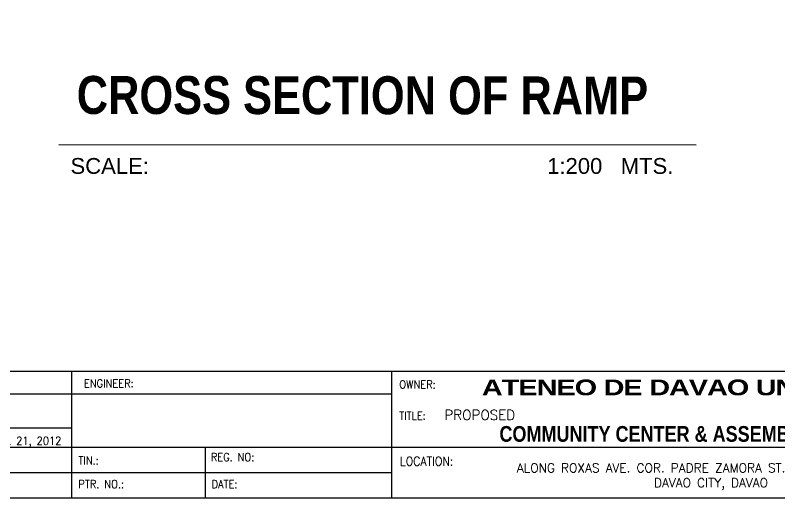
# Model space of a CAD drawing. Header units: millimetres. Extents: x 2148 to 2681, y 758 to 986.
# Drawn here: x 2201.08 to 2225.29, y 836.04 to 851.31 of the extents above; entities that cross this region are included whole.
import ezdxf
from ezdxf.enums import TextEntityAlignment as Align

# ---------------------------------------------------------------- set-up
doc = ezdxf.new("R2010")
doc.units = ezdxf.units.MM
for name, color, linetype in [('4CO', 4, 'Continuous'), ('DIM', 20, 'Continuous'), ('p-boarder', 2, 'Continuous'), ('TITLE', 3, 'Continuous'), ('wall', 4, 'Continuous')]:
    doc.layers.add(name, color=color, linetype=linetype)
doc.styles.add('100', font='SIMPLEX.shx', dxfattribs={"height": 0.25})
doc.styles.add('ARIAL', font='arial.ttf')
doc.styles.add('ROMANT', font='romant__.ttf')
doc.styles.add('SMOOTHER', font='simplex_.ttf')

# ---------------------------------------------------------------- blocks, each defined once
blk = doc.blocks.new('A$C1DB67A09')
at = {"layer": 'p-boarder', "ltscale": 0.5}
for p, q in [((36.701, -77.28, 0), (36.701, -81.28, 0)), ((36.701, -77.28, 0), (36.701, -81.28, 0)), ((46.838, -77.28, 0), (46.838, -81.28, 0)), ((26.637, -77.992, 0), (46.838, -77.992, 0)), ((26.637, -79.073, 0), (36.701, -79.073, 0)), ((26.637, -79.68, 0), (74.014, -79.68, 0)), ((40.93, -79.68, 0), (40.93, -81.28, 0)), ((26.637, -80.48, 0), (46.838, -80.48, 0))]:
    blk.add_line(p, q, dxfattribs=at)
at = {"layer": 'wall', "color": 16, "linetype": 'ByBlock', "ltscale": 1.5}
blk.add_line((9.492, -77.28, 0), (106.692, -77.28, 0), dxfattribs=at)
at = {"layer": 'wall', "color": 16, "linetype": 'ByBlock', "ltscale": 1.5, "elevation": 0}
blk.add_lwpolyline([(9.492, -81.28), (106.692, -81.28), (106.692, -9.48), (9.492, -9.48)], close=True, dxfattribs=at)
at = {"layer": '4CO', "attachment_point": 5}
for s, insert, char_height, width, style in [('{\\fTechnicBold|b0|i0|c2|p2;\\W1.6;\\T0.95;ATENEO DE DAVAO UNIVERSITY}', (56.636, -77.793, 0), 0.4983, 18.33246, 'ROMANT'), ('PROPOSED', (49.629, -78.659, 0), 0.3132, 6.07023, '100'), ('{\\fTechnicBold|b0|i0|c2|p2;\\H0.91x;COMMUNITY CENTER & ASSEMBLY HALL}', (56.053, -79.265, 0), 0.54757, 16.04759, 'ROMANT')]:
    blk.add_mtext(s, dxfattribs=dict(at, insert=insert, char_height=char_height, width=width, style=style))
at = {"layer": 'TITLE', "style": 'SMOOTHER', "width": 0.9}
blk.add_text('ENGINEER:', height=0.2534, dxfattribs=at).set_placement((37.882, -77.661, 0), align=Align.MIDDLE)
for s, height, p in [('OWNER:', 0.2534, (47.08, -77.821, 0)), ('OWNER:', 0.2534, (47.08, -77.821, 0)), ('TITLE:', 0.2534, (47.08, -78.811, 0)), ('TITLE:', 0.2534, (47.08, -78.811, 0)), ('DEC. 21, 2012', 0.25344, (34.097, -79.604, 0)), ('REG. NO:', 0.2534, (41.11, -80.121, 0)), ('TIN.:  ', 0.2534, (36.919, -80.231, 0)), ('LOCATION: ', 0.2816, (47.098, -80.268, 0)), ('PTR. NO.: ', 0.2534, (36.917, -80.975, 0)), ('DATE:', 0.2534, (41.134, -80.978, 0))]:
    blk.add_text(s, height=height, dxfattribs=at).set_placement(p)
at = {"layer": 'TITLE', "insert": (56.953, -80.615, 0), "char_height": 0.2816, "width": 14.50348, "attachment_point": 5, "style": 'SMOOTHER'}
blk.add_mtext('ALONG ROXAS AVE. COR. PADRE ZAMORA ST. & E. JACINTO ST.,  DAVAO CITY, DAVAO', dxfattribs=at)

msp = doc.modelspace()

# ---------------------------------------------------------------- linework, layer by layer
msp.add_line((2202.4552027, 847.218802, 0), (2222.6433726, 847.205893, 0))

# ---------------------------------------------------------------- block references
at = {"layer": 'DIM', "color": 8}
msp.add_blockref('A$C1DB67A09', (2166.158248, 917.3189005), dxfattribs=at)

# ---------------------------------------------------------------- texts
at = {"color": 0, "insert": (2202.8247877, 846.7883572, 0), "char_height": 0.5, "width": 19.742788118, "attachment_point": 1, "style": 'ARIAL'}
msp.add_mtext('{\\fArial|b0|i0|c204|p34;SCALE:        }          {\\fArial|b0|i0|c204|p34; }                                            {\\fArial|b0|i0|c204|p34;  1:}2{\\fArial|b0|i0|c204|p34;00}   {\\fArial|b0|i0|c204|p34;MTS.}', dxfattribs=at)
at = {"layer": '4CO', "insert": (2212.0712472, 848.7673622, -0.0000001), "char_height": 1.5, "width": 32.161121986, "attachment_point": 5, "rotation": 359.93919431, "style": 'ROMANT'}
msp.add_mtext('\\pt15;{\\fTechnicBold|b1|i0|c2|p2;\\H0.8x;CROSS SECTION OF RAMP}', dxfattribs=at)

doc.saveas('drawing.dxf')
